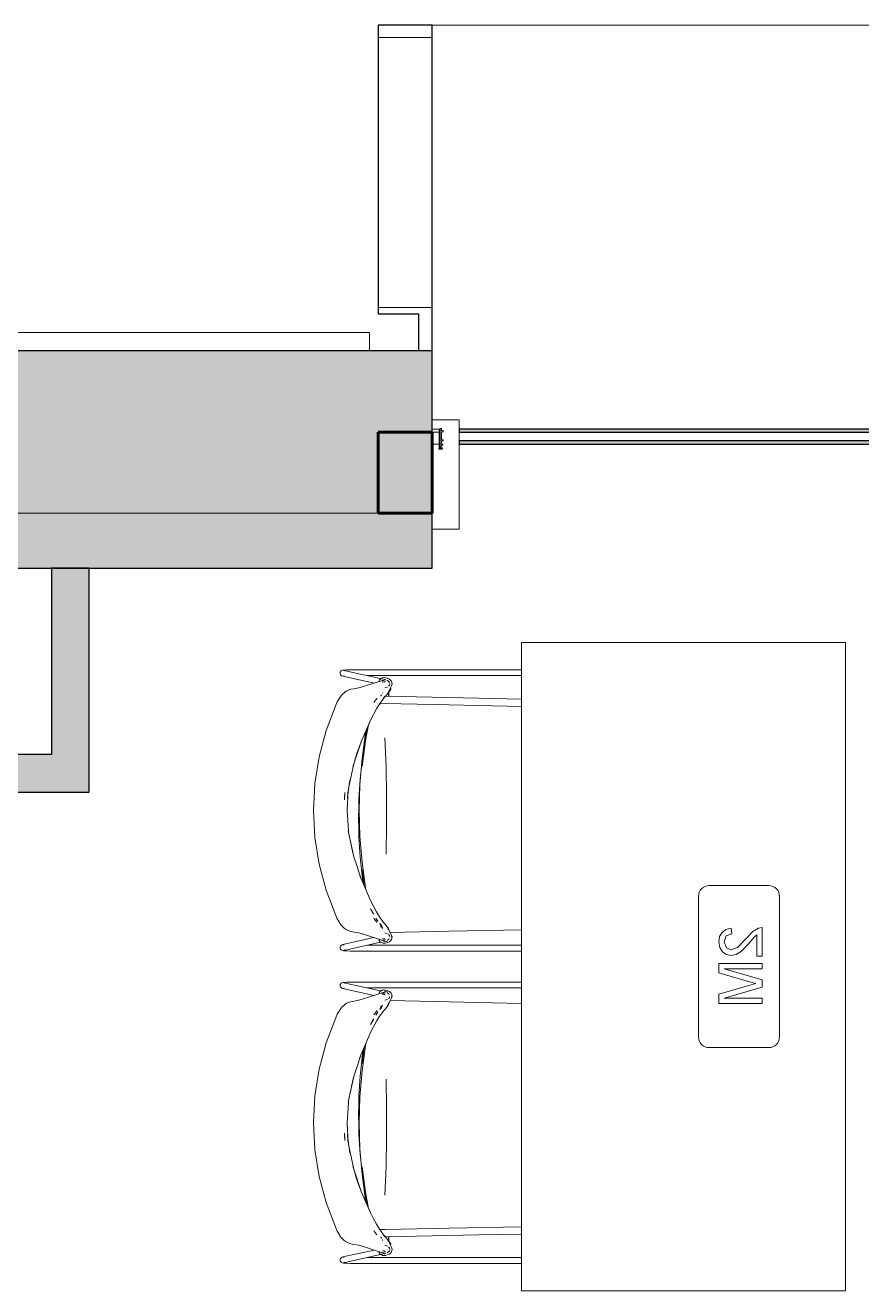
# Model space of a CAD drawing. Header units: millimetres. Extents: x 79795 to 317870, y -36033 to 97293.
# Drawn here: x 189906 to 191454, y 32907 to 35250 of the extents above; entities that cross this region are included whole.
import ezdxf

# ---------------------------------------------------------------- set-up
doc = ezdxf.new("R2010")
doc.units = ezdxf.units.MM
doc.header["$MEASUREMENT"] = 0
for name, color, linetype, lineweight in [('CSM-STL-XX-ZZ-M3-A-XXXX-00001_detached _19_04_21__rvt-1-Level 4$0$A-DETL-GENF', 7, 'CONTINUOUS', 9), ('CSM-STL-XX-ZZ-M3-A-XXXX-00001_detached _19_04_21__rvt-1-Level 4$0$A-GLAZ', 7, 'CONTINUOUS', 9), ('CSM-STL-XX-ZZ-M3-A-XXXX-00001_detached _19_04_21__rvt-1-Level 4$0$A-GLAZ-CURT', 7, 'CONTINUOUS', 9), ('CSM-STL-XX-ZZ-M3-A-XXXX-00001_detached _19_04_21__rvt-1-Level 4$0$A-GLAZ-CWMG', 7, 'CONTINUOUS', 9), ('CSM-STL-XX-ZZ-M3-A-XXXX-00001_detached _19_04_21__rvt-1-Level 4$0$A-WALL', 7, 'CONTINUOUS', 9), ('CSM-STL-XX-ZZ-M3-A-XXXX-00001_detached _19_04_21__rvt-1-Level 4$0$A-WALL-PATT', 7, 'CONTINUOUS', 9), ('CSM-STL-XX-ZZ-M3-A-XXXX-00001_detached _19_04_21__rvt-1-Level 4$0$I-WALL', 7, 'CONTINUOUS', 9), ('CSM-STL-XX-ZZ-M3-A-XXXX-00001_detached _19_04_21__rvt-1-Level 4$0$S-COLS-SYMB', 171, 'CONTINUOUS', 70), ('G-IMPT', 8, 'CONTINUOUS', 9), ('I-FURN', 8, 'CONTINUOUS', 9)]:
    doc.layers.add(name, color=color, linetype=linetype, lineweight=lineweight)

msp = doc.modelspace()

# ---------------------------------------------------------------- hatches: boundary and pattern name
at = {"layer": 'CSM-STL-XX-ZZ-M3-A-XXXX-00001_detached _19_04_21__rvt-1-Level 4$0$A-GLAZ'}
h = msp.add_hatch(dxfattribs=at)
h.set_pattern_fill('FP_30', color=256, style=0, pattern_type=2)
h.set_pattern_definition([(0, (147271.8, -12772.7), (0, 500), []), (90, (147271.8, -12772.7), (-500, 3e-14), [])])
h.paths.add_polyline_path([(196942.8, 34647.3), (196967.8, 34647.3), (196967.8, 34716.3), (197042.8, 34716.3), (197042.8, 35250.3), (196942.8, 35250.3)], flags=0)
h.paths.add_polyline_path([(190633.8, 34647.3), (190658.8, 34647.3), (190658.8, 35250.3), (190558.8, 35250.3), (190558.8, 34716.3), (190633.8, 34716.3)], flags=0)
at = {"layer": 'CSM-STL-XX-ZZ-M3-A-XXXX-00001_detached _19_04_21__rvt-1-Level 4$0$A-GLAZ-CURT'}
h = msp.add_hatch(color=256, dxfattribs=at)
h.paths.add_polyline_path([(190708.8, 34474.8), (192599.8, 34474.8), (192599.8, 34480.8), (190708.8, 34480.8)], flags=0)
h.paths.add_polyline_path([(191475.9, 34496.8), (192599.8, 34496.8), (192599.8, 34502.8), (190708.8, 34502.8), (190708.8, 34496.8), (190877.9, 34496.8)], flags=0)
at = {"layer": 'CSM-STL-XX-ZZ-M3-A-XXXX-00001_detached _19_04_21__rvt-1-Level 4$0$A-WALL-PATT'}
h = msp.add_hatch(color=256, dxfattribs=at)
h.paths.add_polyline_path([(230840.8, 34347.3), (230840.8, 34647.3), (229692.8, 34647.3), (229692.8, 34347.3), (229746.4, 34347.3)], flags=0)
h.paths.add_polyline_path([(218948.8, 34347.3), (220908.8, 34347.3), (220908.8, 34647.3), (202317.8, 34647.3), (202317.8, 34347.3), (218537.2, 34347.3)], flags=0)
h.paths.add_polyline_path([(200283.7, 34347.3), (200283.7, 34647.3), (196942.8, 34647.3), (196942.8, 34347.3), (199847.5, 34347.3)], flags=0)
h.paths.add_polyline_path([(190658.8, 34347.3), (190658.8, 34647.3), (187318, 34647.3), (187318, 34347.3), (190578.9, 34347.3)], flags=0)
h.paths.add_polyline_path([(185283.8, 34347.3), (185283.8, 34647.3), (166692.8, 34647.3), (166692.8, 34347.3), (184300.1, 34347.3)], flags=0)
h.paths.add_polyline_path([(157908.8, 34347.3), (157908.8, 34647.3), (156460.8, 34647.3), (156460.8, 34347.3), (157391.2, 34347.3)], flags=0)
h = msp.add_hatch(color=256, dxfattribs=at)
h.paths.add_polyline_path([(197612, 34245.3), (197612, 34347.3), (196942.8, 34347.3), (196942.8, 34245.3)], flags=0)
h.paths.add_polyline_path([(190658.8, 34245.3), (190658.8, 34347.3), (187318, 34347.3), (187318, 34245.3), (190578.9, 34245.3)], flags=0)
h.paths.add_polyline_path([(185283.8, 34245.3), (185283.8, 34347.3), (176931.2, 34347.3), (176931.2, 34245.3), (184300.1, 34245.3)], flags=0)
for points in [[(190024.4, 33830.3), (190024.4, 34245.3), (189954.4, 34245.3), (189954.4, 33830.3)], [(189954.4, 33830.3), (189954.4, 33900.3), (189273.8, 33900.3), (189273.8, 33830.3)]]:
    msp.add_hatch(color=256, dxfattribs=at).paths.add_polyline_path(points, flags=0)

# ---------------------------------------------------------------- linework, layer by layer
at = {"layer": 'CSM-STL-XX-ZZ-M3-A-XXXX-00001_detached _19_04_21__rvt-1-Level 4$0$A-DETL-GENF'}
for p, q in [((190671.8, 34502.3), (190673.8, 34468.3)), ((190673.8, 34502.3), (190671.8, 34468.3)), ((190671.8, 34502.3), (190673.8, 34502.3)), ((190671.8, 34468.3), (190671.8, 34502.3)), ((190673.8, 34468.3), (190673.8, 34503.3)), ((190673.8, 34502.3), (190673.8, 34468.3)), ((190674.3, 34503.8), (190675.8, 34503.8)), ((190676.3, 34503.3), (190676.3, 34500.3)), ((190676.3, 34497.3), (190676.3, 34483.3)), ((190676.8, 34499.8), (190679.2, 34499.8)), ((190679.2, 34497.8), (190676.8, 34497.8)), ((190679.4, 34499.6), (190679.4, 34498)), ((190671.6, 34466.6), (190673.3, 34467.3)), ((190673.8, 34468.3), (190671.8, 34468.3)), ((190675.9, 34465.3), (190671.9, 34465.3)), ((190675, 34467.4), (190674.8, 34467.3)), ((190675, 34466.5), (190676.1, 34466.5)), ((190676.3, 34472.4), (190675.3, 34467.7)), ((190676.3, 34480.3), (190676.3, 34475.3)), ((190676.8, 34482.8), (190678.9, 34482.8)), ((190678.9, 34480.8), (190676.8, 34480.8)), ((190676.8, 34474.8), (190678.8, 34474.8)), ((190678.8, 34472.8), (190676.8, 34472.8)), ((190676.9, 34467.3), (190676.9, 34467.8)), ((190677.1, 34468), (190677.9, 34468)), ((190678.1, 34467.8), (190678.1, 34467)), ((190679, 34474.6), (190679, 34473)), ((190679.1, 34482.6), (190679.1, 34481))]:
    msp.add_line(p, q, dxfattribs=at)
for centre, radius, start, end in [((190674.3, 34503.3), 0.5, 90, 180), ((190675.8, 34503.3), 0.5, 0, 90), ((190676.8, 34500.3), 0.5, 180, 270), ((190676.8, 34497.3), 0.5, 90, 180), ((190679.2, 34499.6), 0.2, 359, 90), ((190679.2, 34498), 0.2, 270, 359), ((190671.9, 34466), 0.65, 115, 270), ((190672.8, 34468.2), 1, 295, 359.9999), ((190675, 34466.9), 0.4, 114.9999, 270), ((190674.8, 34467.8), 0.5, 294.9999, 347.698), ((190675.9, 34468.3), 3, 270, 327.6077), ((190676.1, 34467.3), 0.8, 270, 0), ((190676.8, 34483.3), 0.5, 180, 270), ((190676.8, 34480.3), 0.5, 90, 180), ((190676.8, 34475.3), 0.5, 180, 270), ((190676.8, 34472.3), 0.5, 90, 167.698), ((190677.1, 34467.8), 0.2, 90, 180), ((190677.9, 34467.8), 0.2, 0, 90), ((190678.2, 34466.8), 0.2, 327.6077, 90.0001), ((190678.8, 34474.6), 0.2, 359, 90), ((190678.8, 34473), 0.2, 270, 359), ((190678.9, 34482.6), 0.2, 359, 90), ((190678.9, 34481), 0.2, 270, 359)]:
    msp.add_arc(centre, radius, start, end, dxfattribs=at)
at = {"layer": 'CSM-STL-XX-ZZ-M3-A-XXXX-00001_detached _19_04_21__rvt-1-Level 4$0$A-GLAZ', "lineweight": 30}
for p, q in [((190558.8, 35250.3), (190558.8, 34716.3)), ((190658.8, 35250.3), (190558.8, 35250.3)), ((190658.8, 34647.3), (190658.8, 35250.3)), ((190558.8, 34716.3), (190633.8, 34716.3)), ((190633.8, 34716.3), (190633.8, 34647.3))]:
    msp.add_line(p, q, dxfattribs=at)
at = {"layer": 'CSM-STL-XX-ZZ-M3-A-XXXX-00001_detached _19_04_21__rvt-1-Level 4$0$A-GLAZ'}
for p, q in [((192686.8, 35250.3), (190658.8, 35250.3)), ((190658.8, 34497.3), (190671.8, 34497.3))]:
    msp.add_line(p, q, dxfattribs=at)
at = {"layer": 'CSM-STL-XX-ZZ-M3-A-XXXX-00001_detached _19_04_21__rvt-1-Level 4$0$A-GLAZ-CURT', "lineweight": 20}
for p, q in [((190542.9, 34681.3), (187808.8, 34681.3)), ((190542.9, 34647.3), (190542.9, 34681.3)), ((187808.8, 34647.3), (190542.9, 34647.3))]:
    msp.add_line(p, q, dxfattribs=at)
at = {"layer": 'CSM-STL-XX-ZZ-M3-A-XXXX-00001_detached _19_04_21__rvt-1-Level 4$0$A-GLAZ-CURT', "lineweight": 30}
for p, q in [((192599.8, 34502.8), (190708.8, 34502.8)), ((190708.8, 34502.8), (190708.8, 34496.8)), ((190708.8, 34496.8), (192599.8, 34496.8)), ((192599.8, 34480.8), (190708.8, 34480.8)), ((190708.8, 34480.8), (190708.8, 34474.8)), ((190708.8, 34474.8), (192599.8, 34474.8))]:
    msp.add_line(p, q, dxfattribs=at)
at = {"layer": 'CSM-STL-XX-ZZ-M3-A-XXXX-00001_detached _19_04_21__rvt-1-Level 4$0$A-GLAZ-CWMG', "lineweight": 20, "extrusion": (0, 0, -1)}
for p, q in [((190708.8, 34519.8), (190658.8, 34519.8)), ((190658.8, 34519.8), (190658.8, 34502.8)), ((190708.8, 34317.3), (190708.8, 34519.8)), ((190658.8, 34502.8), (190671.8, 34502.8)), ((190671.8, 34502.8), (190671.8, 34474.8)), ((190671.8, 34474.8), (190658.8, 34474.8)), ((190658.8, 34474.8), (190658.8, 34317.3)), ((190658.8, 34317.3), (190708.8, 34317.3))]:
    msp.add_line(p, q, dxfattribs=at)
at = {"layer": 'CSM-STL-XX-ZZ-M3-A-XXXX-00001_detached _19_04_21__rvt-1-Level 4$0$A-WALL', "lineweight": 30}
for p, q in [((190658.8, 34647.3), (187318, 34647.3)), ((190658.8, 34347.3), (190658.8, 34647.3))]:
    msp.add_line(p, q, dxfattribs=at)
at = {"layer": 'CSM-STL-XX-ZZ-M3-A-XXXX-00001_detached _19_04_21__rvt-1-Level 4$0$A-WALL'}
msp.add_line((187318, 34347.3), (190658.8, 34347.3), dxfattribs=at)
at = {"layer": 'CSM-STL-XX-ZZ-M3-A-XXXX-00001_detached _19_04_21__rvt-1-Level 4$0$I-WALL'}
msp.add_line((190658.8, 34347.3), (187318, 34347.3), dxfattribs=at)
at = {"layer": 'CSM-STL-XX-ZZ-M3-A-XXXX-00001_detached _19_04_21__rvt-1-Level 4$0$I-WALL', "lineweight": 30}
for p, q in [((190658.8, 34245.3), (190658.8, 34347.3)), ((187318, 34245.3), (190658.8, 34245.3)), ((189954.4, 34245.3), (189954.4, 33900.3)), ((190024.4, 34245.3), (189954.4, 34245.3)), ((190024.4, 33830.3), (190024.4, 34245.3)), ((189954.4, 33900.3), (189343.8, 33900.3)), ((189273.8, 33830.3), (189954.4, 33830.3)), ((189954.4, 33830.3), (190024.4, 33830.3))]:
    msp.add_line(p, q, dxfattribs=at)
at = {"layer": 'CSM-STL-XX-ZZ-M3-A-XXXX-00001_detached _19_04_21__rvt-1-Level 4$0$S-COLS-SYMB', "lineweight": 60}
for p, q in [((190558.8, 34497.3), (190658.8, 34497.3)), ((190558.8, 34347.3), (190558.8, 34497.3)), ((190658.8, 34347.3), (190658.8, 34497.3)), ((190558.8, 34347.3), (190658.8, 34347.3))]:
    msp.add_line(p, q, dxfattribs=at)
at = {"layer": 'G-IMPT'}
for p, q in [((190488.6, 34050.3), (190488.9, 34052.9)), ((190488.6, 34050.3), (190489.3, 34048.1)), ((190490.4, 34055.1), (190488.9, 34052.9)), ((190489.6, 34047.8), (190489.3, 34048.1)), ((190489.6, 34047.8), (190491.4, 34046)), ((190492.8, 34056.3), (190490.4, 34055.1)), ((190491.4, 34046), (190491.1, 34046.3)), ((190493.9, 34045.2), (190491.4, 34046)), ((190495.2, 34056.6), (190492.8, 34056.3)), ((190496.2, 34045.9), (190493.7, 34045.4)), ((190496, 34045.8), (190493.7, 34045.4)), ((190493.9, 34045.2), (190551.5, 34032.3)), ((190500.4, 34056.9), (190495.2, 34056.6)), ((190568.4, 34039.6), (190495.5, 34056)), ((190495.5, 34056), (190497.6, 34055)), ((190497.4, 34055.2), (190497.6, 34055)), ((190507.6, 34057.1), (190500.4, 34056.9)), ((190507.6, 34057.1), (190513.9, 34057.1)), ((190824.4, 34057.1), (190513.9, 34057.1)), ((190824.4, 34046.2), (190539, 34046.2)), ((190503.4, 34019.1), (190508.3, 34020.9)), ((190514.3, 34022), (190508.3, 34020.9)), ((190514.3, 34022), (190523.6, 34023.6)), ((190523.6, 34023.6), (190529.2, 34025.3)), ((190541.2, 34029.1), (190529.2, 34025.3)), ((190553.6, 34033), (190541.2, 34029.1)), ((190565.4, 34036.8), (190553.6, 34033)), ((190560.4, 34036.2), (190561.6, 34038.6)), ((190560.4, 34036.1), (190561.6, 34038.6)), ((190561.5, 34038.4), (190560.4, 34036.1)), ((190560.4, 34036.2), (190560.4, 34036.1)), ((190561.5, 34038.4), (190561.6, 34038.6)), ((190563.4, 34040.5), (190561.6, 34038.6)), ((190563.4, 34040.5), (190563.7, 34040.7)), ((190566.6, 34042.1), (190563.7, 34040.7)), ((190572.9, 34038.6), (190564.7, 34036.6)), ((190570.6, 34038.5), (190564.7, 34036.6)), ((190565.4, 34036.8), (190572.9, 34038.6)), ((190566.9, 34042.2), (190566.6, 34042.1)), ((190566.9, 34042.2), (190568.6, 34042.5)), ((190567, 34034.7), (190567.7, 34036.1)), ((190572.8, 34035.5), (190567.3, 34033.9)), ((190569.4, 34037.9), (190568, 34036.4)), ((190568.3, 34037.7), (190571.5, 34039.2)), ((190568.3, 34037.7), (190570.6, 34038.5)), ((190572.6, 34042.3), (190568.6, 34042.5)), ((190569.4, 34037.9), (190571.5, 34039.2)), ((190571.9, 34038.8), (190569.9, 34039.3)), ((190570.5, 34034.2), (190571.5, 34035.2)), ((190570.5, 34034.2), (190571.1, 34034.9)), ((190572.8, 34035.5), (190570.7, 34034.5)), ((190571.5, 34035.2), (190570.7, 34034.5)), ((190576.2, 34025), (190571.4, 34023.7)), ((190572.6, 34042.3), (190575.8, 34041.3)), ((190575.4, 34037.6), (190577.1, 34036.8)), ((190580.1, 34039.9), (190575.8, 34041.3)), ((190575.9, 34037.3), (190577.1, 34036.8)), ((190579.9, 34033.9), (190577.7, 34036.5)), ((190579.8, 34028.3), (190578.1, 34026.4)), ((190578.4, 34015.8), (190580.6, 34020.6)), ((190578.9, 34034.9), (190580.1, 34033.3)), ((190578.9, 34034.9), (190579.3, 34034.4)), ((190580.1, 34033.3), (190579.3, 34034.4)), ((190584, 34027.1), (190579.6, 34018.6)), ((190580.6, 34020.6), (190579.6, 34018.6)), ((190579.8, 34028.3), (190580.1, 34028.8)), ((190580.1, 34039.9), (190583.2, 34036.7)), ((190580.1, 34028.8), (190580.5, 34030.8)), ((190580.6, 34031.4), (190580.5, 34030.8)), ((190583.2, 34036.7), (190583.7, 34035.3)), ((190583.7, 34035.3), (190584.8, 34031.1)), ((190584, 34027.1), (190584.8, 34031.1)), ((190480.6, 33991.3), (190483.4, 33997.7)), ((190483.4, 33997.7), (190486.6, 34003.3)), ((190486.8, 34003.6), (190486.6, 34003.3)), ((190486.8, 34003.6), (190490.2, 34008.4)), ((190490.2, 34008.4), (190491.9, 34010.5)), ((190493.7, 34012.4), (190491.9, 34010.5)), ((190496.2, 34014.6), (190493.7, 34012.4)), ((190498.1, 34016.1), (190496.2, 34014.6)), ((190498.1, 34016.1), (190498.5, 34016.4)), ((190498.5, 34016.4), (190501.1, 34017.9)), ((190503.4, 34019.1), (190501.1, 34017.9)), ((190556.5, 34003.9), (190551.2, 33996.6)), ((190556.8, 34004.4), (190556.5, 34003.9)), ((190566.2, 34000.3), (190560.7, 33993)), ((190563.8, 34008.3), (190564.2, 34008.9)), ((190565.3, 34010.5), (190564.2, 34008.9)), ((190571.3, 34008.1), (190565.7, 33999.8)), ((190569.2, 34004.1), (190565.7, 33999.8)), ((190571.3, 34008.1), (190566.2, 34000.3)), ((190567, 34013.6), (190567.5, 34015)), ((190569.2, 34004.1), (190572.1, 34007.3)), ((190576.4, 34012.7), (190572.1, 34007.3)), ((190572.5, 34008.3), (190745.4, 34004.4)), ((190578.4, 34015.8), (190576.4, 34012.7)), ((190578.2, 34015.4), (190578.5, 34008.1)), ((190578.2, 34015.4), (190578.5, 34008.1)), ((190578.9, 34008.4), (190578.6, 34016.2)), ((190824.4, 34002.8), (190745.4, 34004.4)), ((190463, 33944.4), (190480.6, 33991.3)), ((190550.4, 33974.3), (190545.2, 33963.7)), ((190550.4, 33974.3), (190555.9, 33984.8)), ((190555.9, 33984.8), (190561.3, 33993.7)), ((190560.7, 33993.5), (190563.6, 33994.2)), ((190560.7, 33993), (190561.3, 33993.7)), ((190563.6, 33994.2), (190571.9, 33994.6)), ((190571.9, 33994.6), (190690.8, 33991.9)), ((190824.4, 33989.2), (190690.8, 33991.9)), ((190527.9, 33923.7), (190545.1, 33963.7)), ((190535.8, 33925.4), (190541.5, 33955.3)), ((190541.5, 33955.2), (190535.9, 33925.5)), ((190541, 33954.4), (190545.1, 33963.7)), ((190541, 33954.4), (190545.2, 33963.7)), ((190450, 33896), (190463, 33944.4)), ((190530.1, 33929.5), (190527.9, 33923.7)), ((190530.1, 33929.5), (190527.9, 33923.8)), ((190529.2, 33892.6), (190535.6, 33939.9)), ((190535.7, 33933.6), (190529.8, 33894.4)), ((190535.6, 33939.9), (190536.2, 33943.1)), ((190535.7, 33933.6), (190538.6, 33948.7)), ((190571.5, 33930.8), (190573.6, 33877.6)), ((190527.9, 33923.7), (190513.8, 33882.6)), ((190527.9, 33923.8), (190519.9, 33902.3)), ((190527.9, 33923.7), (190519.9, 33902.3)), ((190529.4, 33878.2), (190535.9, 33925.5)), ((190535.8, 33925.4), (190529.4, 33878.2)), ((190450, 33896), (190441.9, 33846.6)), ((190504.5, 33840.1), (190513.8, 33882.6)), ((190513.8, 33882.6), (190512.4, 33877.4)), ((190512.4, 33877.4), (190513.9, 33882.6)), ((190513.8, 33882.6), (190519.9, 33902.3)), ((190519.9, 33902.3), (190513.9, 33882.6)), ((190525.4, 33844.8), (190529.2, 33892.6)), ((190529.8, 33894.4), (190525.7, 33854.7)), ((190574.6, 33823.7), (190573.6, 33877.6)), ((190439.3, 33796.7), (190441.9, 33846.6)), ((190501.5, 33796.7), (190503.8, 33833.6)), ((190504.5, 33840.1), (190502.1, 33818.4)), ((190504.5, 33840.1), (190503.2, 33828.7)), ((190504.9, 33839.8), (190503.2, 33828.7)), ((190503.8, 33833.6), (190503.2, 33828.7)), ((190507, 33853.8), (190504.9, 33839.8)), ((190507, 33853.8), (190505.7, 33846.7)), ((190525.7, 33854.7), (190523.6, 33817.6)), ((190525.4, 33844.8), (190524.4, 33820.8)), ((190497.3, 33829.8), (190496.6, 33816.2)), ((190496.7, 33819.6), (190497.3, 33829.8)), ((190502.1, 33818.4), (190503.2, 33828.7)), ((190523.6, 33817.6), (190523.2, 33801.3)), ((190524.4, 33820.8), (190524.1, 33796.7)), ((190574.6, 33823.7), (190574.6, 33769.7)), ((190439.3, 33796.7), (190441.9, 33746.8)), ((190501.5, 33796.7), (190501.6, 33804.1)), ((190501.5, 33796.7), (190501.6, 33804.1)), ((190503.9, 33759.7), (190501.5, 33796.7)), ((190523.2, 33801.3), (190522.8, 33782.5)), ((190524.1, 33796.7), (190524.4, 33772.6)), ((190523.2, 33763.6), (190522.8, 33782.5)), ((190523.2, 33763.6), (190523.6, 33747.3)), ((190525.4, 33748.6), (190524.4, 33772.6)), ((190573.6, 33715.7), (190574.6, 33769.7)), ((190450, 33697.4), (190441.9, 33746.8)), ((190503.8, 33759.7), (190504.9, 33753.4)), ((190503.8, 33759.7), (190504.2, 33756.5)), ((190503.9, 33759.7), (190504.4, 33754.4)), ((190513.8, 33710.8), (190504.5, 33753.3)), ((190511.9, 33717.9), (190504.5, 33753.3)), ((190504.9, 33753.4), (190511.9, 33717.9)), ((190525.7, 33710.3), (190523.6, 33747.3)), ((190529.2, 33700.7), (190525.4, 33748.6)), ((190513.8, 33710.8), (190511.9, 33717.9)), ((190511.9, 33717.9), (190514.1, 33710.9)), ((190463, 33649), (190450, 33697.4)), ((190519.3, 33694.7), (190514.1, 33710.9)), ((190519.3, 33694.7), (190527.9, 33669.6)), ((190525.7, 33710.3), (190529.8, 33670.5)), ((190529.2, 33700.7), (190535.6, 33653.5)), ((190527.9, 33669.6), (190525.3, 33676.1)), ((190545.2, 33629.7), (190525.3, 33676.1)), ((190533.4, 33657.1), (190529.4, 33686.7)), ((190533.4, 33657), (190529.4, 33686.7)), ((190530.9, 33662.9), (190529.8, 33670.5)), ((190463, 33649), (190480.5, 33602.2)), ((190535.6, 33653.5), (190536.1, 33650.8)), ((190545.2, 33629.7), (190550.4, 33619.1)), ((190480.5, 33602.2), (190483.4, 33595.7)), ((190550.7, 33604.3), (190545.2, 33614.7)), ((190545.2, 33614.7), (190550.2, 33605.2)), ((190550.7, 33604.3), (190550.2, 33605.2)), ((190550.4, 33619.1), (190555.9, 33608.6)), ((190561.3, 33599.7), (190555.9, 33608.6)), ((190566.2, 33593.1), (190560.7, 33600.4)), ((190561.3, 33599.7), (190560.7, 33600.4)), ((190486.6, 33590.1), (190483.4, 33595.7)), ((190486.6, 33590.1), (190486.8, 33589.8)), ((190490.2, 33584.9), (190486.8, 33589.8)), ((190490.2, 33584.9), (190491.9, 33582.9)), ((190493.7, 33581), (190491.9, 33582.9)), ((190493.7, 33581), (190494.3, 33580.5)), ((190496.2, 33578.8), (190494.3, 33580.5)), ((190498.1, 33577.3), (190496.2, 33578.8)), ((190502.4, 33574.8), (190498.1, 33577.3)), ((190498.1, 33577.3), (190498.5, 33577)), ((190498.1, 33577.3), (190503.4, 33574.3)), ((190498.5, 33577), (190501.1, 33575.5)), ((190501.1, 33575.5), (190503.4, 33574.3)), ((190502.4, 33574.8), (190503.4, 33574.3)), ((190551.2, 33596.8), (190556.5, 33589.5)), ((190558.7, 33591.5), (190554.7, 33597.4)), ((190554.7, 33597.4), (190556, 33595.5)), ((190558.7, 33591.5), (190556, 33595.5)), ((190556.8, 33589), (190556.5, 33589.5)), ((190562.3, 33586.7), (190561.9, 33587.3)), ((190564, 33584.2), (190561.9, 33587.3)), ((190562.3, 33586.7), (190564, 33584.2)), ((190565.5, 33580), (190563.3, 33582.4)), ((190565.6, 33582.3), (190563.8, 33585.1)), ((190564.2, 33584.5), (190563.8, 33585.1)), ((190565.6, 33582.3), (190564.2, 33584.5)), ((190565.6, 33582.3), (190565.3, 33582.9)), ((190567.2, 33579.1), (190565.3, 33582.9)), ((190565.6, 33582.3), (190567.2, 33579.1)), ((190566.2, 33593.1), (190569.2, 33589.3)), ((190566.3, 33578.8), (190567.1, 33577.6)), ((190572.1, 33586.1), (190569.2, 33589.3)), ((190576.4, 33580.7), (190572.1, 33586.1)), ((190576.6, 33579.4), (190574.3, 33583.1)), ((190574.3, 33583.1), (190579.1, 33574.8)), ((190578.4, 33577.6), (190576.4, 33580.7)), ((190576.6, 33579.4), (190579.1, 33574.8)), ((190578.4, 33577.6), (190580.9, 33571.5)), ((190690.8, 33573), (190824.4, 33575.7)), ((190551.3, 33561.1), (190493.9, 33548.2)), ((190495.5, 33537.4), (190563.7, 33552.7)), ((190508.3, 33572.5), (190503.4, 33574.3)), ((190514.4, 33571.4), (190508.3, 33572.5)), ((190523.6, 33569.8), (190514.4, 33571.4)), ((190523.6, 33569.8), (190529.2, 33568.1)), ((190529.2, 33568.1), (190541.2, 33564.2)), ((190541.2, 33564.2), (190562.3, 33557.5)), ((190560.4, 33557.2), (190560.4, 33557.3)), ((190560.4, 33557.2), (190561.5, 33554.9)), ((190561.5, 33554.9), (190561.6, 33554.7)), ((190563.7, 33552.7), (190561.6, 33554.7)), ((190561.9, 33554.5), (190563.4, 33552.8)), ((190561.9, 33554.5), (190563.7, 33552.7)), ((190570.6, 33554.9), (190562.3, 33557.5)), ((190566.9, 33551.2), (190563.4, 33552.8)), ((190563.4, 33552.8), (190566.6, 33551.2)), ((190563.4, 33552.8), (190563.7, 33552.7)), ((190566.9, 33551.2), (190563.7, 33552.7)), ((190572.9, 33554.8), (190564.8, 33556.8)), ((190564.8, 33556.8), (190566, 33556.5)), ((190572.9, 33554.8), (190566, 33556.5)), ((190566.9, 33551.2), (190566.6, 33551.2)), ((190566.9, 33551.2), (190568.6, 33550.9)), ((190572.8, 33557.9), (190567.3, 33559.5)), ((190569.4, 33555.5), (190567.7, 33557.3)), ((190571.5, 33554.1), (190568.3, 33555.7)), ((190576.2, 33553.3), (190568.3, 33555.7)), ((190571.5, 33554.1), (190569.4, 33555.5)), ((190572.6, 33551.1), (190569.8, 33551)), ((190569.9, 33554.1), (190571.8, 33554.6)), ((190571.5, 33558.2), (190570.1, 33559.6)), ((190570.1, 33559.6), (190571, 33558.5)), ((190571.5, 33558.2), (190570.4, 33559.1)), ((190572.8, 33557.9), (190570.4, 33559.1)), ((190576.2, 33553.3), (190570.6, 33554.9)), ((190576.2, 33568.3), (190571.4, 33569.7)), ((190575.8, 33552.1), (190572.6, 33551.1)), ((190577.1, 33556.5), (190575.5, 33555.8)), ((190575.8, 33552.1), (190580.1, 33553.5)), ((190575.9, 33556.1), (190577.1, 33556.5)), ((190579.6, 33559.1), (190577.6, 33556.8)), ((190579.8, 33565.1), (190578.3, 33566.8)), ((190579.8, 33565.1), (190580.3, 33564.2)), ((190583.2, 33556.7), (190580.1, 33553.5)), ((190580.4, 33562.6), (190580.3, 33564.2)), ((190583.9, 33565.5), (190580.9, 33571.5)), ((190581.4, 33570.5), (190690.8, 33573)), ((190583.7, 33558), (190583.2, 33556.7)), ((190584.8, 33562.3), (190583.6, 33565.9)), ((190584.4, 33560.9), (190583.6, 33565.9)), ((190584.8, 33562.3), (190583.7, 33558)), ((190584.4, 33560.9), (190583.9, 33565.5)), ((190489.3, 33545.3), (190488.6, 33543.1)), ((190488.9, 33540.5), (190488.6, 33543.1)), ((190490.4, 33538.3), (190488.9, 33540.5)), ((190489.3, 33545.3), (190491.1, 33547.1)), ((190492.8, 33537.1), (190490.4, 33538.3)), ((190491.4, 33547.4), (190491.1, 33547.1)), ((190493.9, 33548.2), (190491.4, 33547.4)), ((190492.8, 33537.1), (190495.2, 33536.8)), ((190496.2, 33547.5), (190493.7, 33547.9)), ((190496, 33547.6), (190493.7, 33547.9)), ((190495.2, 33536.8), (190500.4, 33536.5)), ((190495.5, 33537.4), (190497.6, 33538.4)), ((190497.6, 33538.4), (190497.4, 33538.2)), ((190500.4, 33536.5), (190507.6, 33536.3)), ((190513.9, 33536.3), (190507.6, 33536.3)), ((190824.4, 33536.3), (190513.9, 33536.3)), ((190539, 33547.2), (190824.4, 33547.2)), ((190569.8, 33551), (190568.6, 33550.9)), ((190488.9, 33474.6), (190488.6, 33471.9)), ((190489.3, 33469.8), (190488.6, 33471.9)), ((190490.4, 33476.7), (190488.9, 33474.6)), ((190489.3, 33469.8), (190491.1, 33467.9)), ((190492.8, 33477.9), (190490.4, 33476.7)), ((190491.4, 33467.6), (190491.1, 33467.9)), ((190493.9, 33466.8), (190491.4, 33467.6)), ((190492.8, 33477.9), (190495.2, 33478.3)), ((190496.2, 33467.5), (190493.7, 33467.1)), ((190496, 33467.4), (190493.7, 33467.1)), ((190551.3, 33454), (190493.9, 33466.8)), ((190495.2, 33478.3), (190500.4, 33478.6)), ((190495.5, 33477.7), (190563.7, 33462.3)), ((190495.5, 33477.7), (190497.6, 33476.7)), ((190497.6, 33476.7), (190497.4, 33476.9)), ((190500.4, 33478.6), (190507.6, 33478.7)), ((190513.9, 33478.8), (190507.6, 33478.7)), ((190823.3, 33478.8), (190513.9, 33478.8)), ((190539, 33467.9), (190823.3, 33467.9)), ((190541.2, 33450.8), (190562.3, 33457.6)), ((190560.4, 33457.9), (190561.5, 33460.1)), ((190560.4, 33457.9), (190560.4, 33457.7)), ((190561.5, 33460.1), (190561.6, 33460.3)), ((190563.7, 33462.4), (190561.6, 33460.3)), ((190561.9, 33460.6), (190563.7, 33462.4)), ((190561.9, 33460.6), (190563.4, 33462.2)), ((190570.6, 33460.1), (190562.3, 33457.6)), ((190566.9, 33463.9), (190563.4, 33462.2)), ((190563.4, 33462.2), (190566.6, 33463.8)), ((190563.4, 33462.2), (190563.7, 33462.4)), ((190566.9, 33463.9), (190563.7, 33462.4)), ((190572.9, 33460.3), (190564.8, 33458.2)), ((190564.8, 33458.2), (190566, 33458.5)), ((190572.9, 33460.3), (190566, 33458.5)), ((190566.9, 33463.9), (190566.6, 33463.8)), ((190566.8, 33455.9), (190567.7, 33457.8)), ((190566.9, 33463.9), (190568.6, 33464.2)), ((190569.4, 33459.6), (190567.7, 33457.8)), ((190576.2, 33461.7), (190568.3, 33459.4)), ((190571.5, 33460.9), (190568.3, 33459.4)), ((190569.8, 33464.1), (190568.6, 33464.2)), ((190571.5, 33460.9), (190569.4, 33459.6)), ((190572.6, 33463.9), (190569.8, 33464.1)), ((190569.9, 33460.9), (190571.8, 33460.5)), ((190576.2, 33461.7), (190570.6, 33460.1)), ((190575.8, 33462.9), (190572.6, 33463.9)), ((190577.1, 33458.5), (190575.5, 33459.3)), ((190575.8, 33462.9), (190580.1, 33461.6)), ((190575.9, 33459), (190577.1, 33458.5)), ((190579.6, 33456), (190577.6, 33458.2)), ((190583.2, 33458.3), (190580.1, 33461.6)), ((190583.7, 33457), (190583.2, 33458.3)), ((190493.7, 33434), (190491.9, 33432.2)), ((190493.7, 33434), (190494.3, 33434.5)), ((190496.2, 33436.3), (190494.3, 33434.5)), ((190498.1, 33437.8), (190496.2, 33436.3)), ((190498.1, 33437.8), (190503.4, 33440.7)), ((190502.4, 33440.2), (190498.1, 33437.8)), ((190498.1, 33437.8), (190498.5, 33438)), ((190498.5, 33438), (190501.1, 33439.5)), ((190501.1, 33439.5), (190503.4, 33440.7)), ((190502.4, 33440.2), (190503.4, 33440.7)), ((190508.3, 33442.5), (190503.4, 33440.7)), ((190514.4, 33443.7), (190508.3, 33442.5)), ((190523.6, 33445.3), (190514.4, 33443.7)), ((190523.6, 33445.3), (190529.2, 33447)), ((190529.2, 33447), (190541.2, 33450.8)), ((190565.5, 33435), (190563.3, 33432.6)), ((190567.2, 33435.9), (190565.3, 33432.1)), ((190565.6, 33432.7), (190567.2, 33435.9)), ((190572.8, 33457.1), (190567.3, 33455.6)), ((190571.5, 33456.9), (190570.1, 33455.4)), ((190570.1, 33455.4), (190571, 33456.5)), ((190572.8, 33457.1), (190570.4, 33455.9)), ((190571.5, 33456.9), (190570.4, 33455.9)), ((190576.2, 33446.7), (190571.4, 33445.4)), ((190576.4, 33434.4), (190572.1, 33428.9)), ((190574.3, 33432), (190579.1, 33440.3)), ((190576.6, 33435.6), (190574.3, 33432)), ((190578.4, 33437.4), (190576.4, 33434.4)), ((190576.6, 33435.6), (190579.1, 33440.3)), ((190579.8, 33449.9), (190578.3, 33448.3)), ((190578.4, 33437.4), (190580.9, 33443.5)), ((190579.8, 33449.9), (190580.3, 33450.9)), ((190580.4, 33452.4), (190580.3, 33450.9)), ((190583.9, 33449.5), (190580.9, 33443.5)), ((190581.4, 33444.5), (190690.8, 33442)), ((190584.4, 33454.2), (190583.6, 33449.1)), ((190584.8, 33452.8), (190583.6, 33449.1)), ((190584.8, 33452.8), (190583.7, 33457)), ((190584.4, 33454.2), (190583.9, 33449.5)), ((190690.8, 33442), (190824.4, 33439.3)), ((190463, 33366.1), (190480.5, 33412.8)), ((190480.5, 33412.8), (190483.4, 33419.3)), ((190486.6, 33424.9), (190483.4, 33419.3)), ((190486.6, 33424.9), (190486.8, 33425.2)), ((190490.2, 33430.1), (190486.8, 33425.2)), ((190490.2, 33430.1), (190491.9, 33432.2)), ((190550.7, 33410.8), (190545.2, 33400.4)), ((190550.7, 33410.8), (190550.2, 33409.8)), ((190551.2, 33418.3), (190556.5, 33425.6)), ((190558.7, 33423.6), (190554.7, 33417.6)), ((190554.7, 33417.6), (190556, 33419.6)), ((190561.3, 33415.4), (190555.9, 33406.4)), ((190558.7, 33423.6), (190556, 33419.6)), ((190556.8, 33426.1), (190556.5, 33425.6)), ((190566.2, 33422), (190560.7, 33414.6)), ((190561.3, 33415.4), (190560.7, 33414.6)), ((190564, 33430.9), (190561.9, 33427.8)), ((190562.3, 33428.4), (190561.9, 33427.8)), ((190562.3, 33428.4), (190564, 33430.9)), ((190565.6, 33432.7), (190563.8, 33430)), ((190564.2, 33430.5), (190563.8, 33430)), ((190565.6, 33432.7), (190564.2, 33430.5)), ((190565.6, 33432.7), (190565.3, 33432.1)), ((190566.2, 33422), (190569.2, 33425.7)), ((190572.1, 33428.9), (190569.2, 33425.7)), ((190545.2, 33400.4), (190550.2, 33409.8)), ((190545.2, 33385.4), (190550.4, 33396)), ((190550.4, 33396), (190555.9, 33406.4)), ((190463, 33366.1), (190450, 33317.7)), ((190545.2, 33385.4), (190525.3, 33339)), ((190535.6, 33361.6), (190536.1, 33364.2)), ((190519.3, 33320.4), (190527.9, 33345.4)), ((190527.9, 33345.4), (190525.3, 33339)), ((190525.7, 33304.8), (190529.8, 33344.5)), ((190529.2, 33314.3), (190535.6, 33361.6)), ((190533.4, 33358), (190529.4, 33328.3)), ((190533.4, 33358), (190529.4, 33328.3)), ((190530.9, 33352.2), (190529.8, 33344.5)), ((190450, 33317.7), (190441.9, 33268.3)), ((190519.3, 33320.4), (190514.1, 33304.2)), ((190513.8, 33304.2), (190504.5, 33261.7)), ((190511.9, 33297.2), (190504.5, 33261.7)), ((190504.9, 33261.7), (190511.9, 33297.2)), ((190513.8, 33304.2), (190511.9, 33297.2)), ((190511.9, 33297.2), (190514.1, 33304.2)), ((190525.7, 33304.8), (190523.6, 33267.7)), ((190529.2, 33314.3), (190525.4, 33266.5)), ((190573.6, 33299.3), (190574.6, 33245.4)), ((190439.3, 33218.4), (190441.9, 33268.3)), ((190503.9, 33255.3), (190501.5, 33218.4)), ((190503.8, 33255.3), (190504.9, 33261.7)), ((190503.8, 33255.3), (190504.2, 33258.8)), ((190503.9, 33255.3), (190504.3, 33259.5)), ((190523.2, 33251.4), (190522.8, 33232.6)), ((190523.2, 33251.4), (190523.6, 33267.7)), ((190525.4, 33266.5), (190524.4, 33242.4)), ((190523.2, 33213.7), (190522.8, 33232.6)), ((190524.1, 33218.4), (190524.4, 33242.4)), ((190574.6, 33191.3), (190574.6, 33245.4)), ((190439.3, 33218.4), (190441.9, 33168.4)), ((190501.5, 33218.4), (190503.8, 33181.4)), ((190501.5, 33218.4), (190501.6, 33210.9)), ((190501.5, 33218.4), (190501.6, 33210.9)), ((190523.6, 33197.4), (190523.2, 33213.7)), ((190524.4, 33194.3), (190524.1, 33218.4)), ((190497.3, 33185.3), (190496.6, 33198.9)), ((190496.7, 33195.4), (190497.3, 33185.3)), ((190504.5, 33175), (190502.1, 33196.6)), ((190502.1, 33196.6), (190503.2, 33186.3)), ((190503.8, 33181.4), (190503.2, 33186.3)), ((190504.5, 33175), (190503.2, 33186.3)), ((190504.9, 33175.3), (190503.2, 33186.3)), ((190525.7, 33160.4), (190523.6, 33197.4)), ((190525.4, 33170.2), (190524.4, 33194.3)), ((190574.6, 33191.3), (190573.6, 33137.4)), ((190450, 33119.1), (190441.9, 33168.4)), ((190504.5, 33175), (190513.8, 33132.5)), ((190507, 33161.2), (190504.9, 33175.3)), ((190507, 33161.2), (190505.7, 33168.3)), ((190525.4, 33170.2), (190529.2, 33122.4)), ((190529.8, 33120.6), (190525.7, 33160.4)), ((190513.8, 33132.5), (190512.4, 33137.7)), ((190512.4, 33137.7), (190513.9, 33132.5)), ((190527.9, 33091.3), (190513.8, 33132.5)), ((190513.8, 33132.5), (190519.9, 33112.8)), ((190519.9, 33112.8), (190513.9, 33132.5)), ((190535.8, 33089.7), (190529.4, 33136.8)), ((190529.4, 33136.8), (190535.9, 33089.5)), ((190571.5, 33084.2), (190573.6, 33137.4)), ((190450, 33119.1), (190463, 33070.6)), ((190527.9, 33091.3), (190519.9, 33112.8)), ((190527.9, 33091.3), (190519.9, 33112.8)), ((190529.2, 33122.4), (190535.6, 33075.1)), ((190535.7, 33081.4), (190529.8, 33120.6)), ((190530.1, 33085.5), (190527.9, 33091.3)), ((190530.1, 33085.5), (190527.9, 33091.3)), ((190527.9, 33091.3), (190545.1, 33051.3)), ((190535.8, 33089.7), (190541.5, 33059.8)), ((190541.5, 33059.8), (190535.9, 33089.5)), ((190463, 33070.6), (190480.6, 33023.8)), ((190535.6, 33075.1), (190536.2, 33071.9)), ((190535.7, 33081.4), (190538.6, 33066.3)), ((190541, 33060.7), (190545.1, 33051.3)), ((190541, 33060.7), (190545.2, 33051.3)), ((190550.4, 33040.7), (190545.2, 33051.3)), ((190550.4, 33040.7), (190555.9, 33030.3)), ((190480.6, 33023.8), (190483.4, 33017.4)), ((190483.4, 33017.4), (190486.6, 33011.8)), ((190556.5, 33011.1), (190551.2, 33018.5)), ((190555.9, 33030.3), (190561.3, 33021.3)), ((190566.2, 33014.7), (190560.7, 33022.1)), ((190560.7, 33022.1), (190561.3, 33021.3)), ((190560.7, 33021.6), (190563.6, 33020.9)), ((190563.6, 33020.9), (190571.9, 33020.4)), ((190571.3, 33007), (190565.7, 33015.2)), ((190569.2, 33011), (190565.7, 33015.2)), ((190571.3, 33007), (190566.2, 33014.7)), ((190571.9, 33020.4), (190690.8, 33023.1)), ((190824.4, 33025.8), (190690.8, 33023.1)), ((190823.3, 33012.3), (190745.4, 33010.6)), ((190486.8, 33011.5), (190486.6, 33011.8)), ((190486.8, 33011.5), (190490.2, 33006.6)), ((190490.2, 33006.6), (190491.9, 33004.5)), ((190493.7, 33002.7), (190491.9, 33004.5)), ((190496.2, 33000.5), (190493.7, 33002.7)), ((190498.1, 32998.9), (190496.2, 33000.5)), ((190498.1, 32998.9), (190498.5, 32998.7)), ((190498.5, 32998.7), (190501.1, 32997.2)), ((190503.4, 32996), (190501.1, 32997.2)), ((190503.4, 32996), (190508.3, 32994.2)), ((190514.3, 32993.1), (190508.3, 32994.2)), ((190514.3, 32993.1), (190523.6, 32991.4)), ((190523.6, 32991.4), (190529.2, 32989.8)), ((190541.2, 32985.9), (190529.2, 32989.8)), ((190556.8, 33010.7), (190556.5, 33011.1)), ((190563.8, 33006.8), (190564.2, 33006.2)), ((190565.3, 33004.6), (190564.2, 33006.2)), ((190567, 33001.4), (190567.3, 33000.6)), ((190569.2, 33011), (190572.1, 33007.8)), ((190576.2, 32990), (190571.4, 32991.3)), ((190576.4, 33002.4), (190572.1, 33007.8)), ((190572.5, 33006.8), (190745.4, 33010.6)), ((190578.4, 32999.3), (190576.4, 33002.4)), ((190578.2, 33000.6), (190578.5, 33006.9)), ((190578.2, 33000.6), (190578.5, 33006.9)), ((190578.4, 32999.3), (190580.6, 32994.4)), ((190578.9, 33007), (190578.6, 32998.9)), ((190584, 32988), (190579.6, 32996.4)), ((190580.6, 32994.4), (190579.6, 32996.4)), ((190488.6, 32964.8), (190489.3, 32966.9)), ((190489.6, 32967.2), (190489.3, 32966.9)), ((190489.6, 32967.2), (190491.4, 32969.1)), ((190491.4, 32969.1), (190491.1, 32968.8)), ((190493.9, 32969.9), (190491.4, 32969.1)), ((190496.2, 32969.2), (190493.7, 32969.6)), ((190496, 32969.3), (190493.7, 32969.6)), ((190493.9, 32969.9), (190551.5, 32982.7)), ((190568.4, 32975.5), (190495.5, 32959)), ((190823.3, 32968.8), (190539, 32968.8)), ((190553.6, 32982), (190541.2, 32985.9)), ((190565.4, 32978.2), (190553.6, 32982)), ((190560.4, 32978.9), (190560.4, 32979)), ((190561.5, 32976.6), (190560.4, 32979)), ((190560.4, 32979), (190561.6, 32976.4)), ((190560.4, 32978.9), (190561.6, 32976.4)), ((190561.5, 32976.6), (190561.6, 32976.4)), ((190563.4, 32974.5), (190561.6, 32976.4)), ((190563.4, 32974.5), (190563.7, 32974.3)), ((190566.6, 32972.9), (190563.7, 32974.3)), ((190570.6, 32976.6), (190564.7, 32978.4)), ((190572.9, 32976.4), (190564.7, 32978.4)), ((190565.4, 32978.2), (190572.9, 32976.4)), ((190566.9, 32972.8), (190566.6, 32972.9)), ((190566.9, 32972.8), (190568.6, 32972.5)), ((190572.8, 32979.6), (190567.3, 32981.2)), ((190568.3, 32977.3), (190570.6, 32976.6)), ((190568.3, 32977.3), (190571.5, 32975.8)), ((190572.6, 32972.8), (190568.6, 32972.5)), ((190569.4, 32977.1), (190571.5, 32975.8)), ((190571.9, 32976.2), (190569.9, 32975.8)), ((190570.5, 32980.9), (190571.5, 32979.8)), ((190570.5, 32980.9), (190571.1, 32980.1)), ((190572.8, 32979.6), (190570.7, 32980.5)), ((190571.5, 32979.8), (190570.7, 32980.5)), ((190572.6, 32972.8), (190575.8, 32973.8)), ((190575.4, 32977.4), (190577.1, 32978.2)), ((190580.1, 32975.1), (190575.8, 32973.8)), ((190575.9, 32977.8), (190577.1, 32978.2)), ((190579.9, 32981.1), (190577.7, 32978.5)), ((190579.8, 32986.8), (190578.1, 32988.6)), ((190578.9, 32980.1), (190580.1, 32981.7)), ((190578.9, 32980.1), (190579.3, 32980.7)), ((190580.1, 32981.7), (190579.3, 32980.7)), ((190579.8, 32986.8), (190580.1, 32986.2)), ((190580.1, 32986.2), (190580.5, 32984.3)), ((190580.1, 32975.1), (190583.2, 32978.4)), ((190580.6, 32983.7), (190580.5, 32984.3)), ((190583.2, 32978.4), (190583.7, 32979.7)), ((190583.7, 32979.7), (190584.8, 32983.9)), ((190584, 32988), (190584.8, 32983.9)), ((190488.6, 32964.8), (190488.9, 32962.1)), ((190490.4, 32960), (190488.9, 32962.1)), ((190492.8, 32958.8), (190490.4, 32960)), ((190495.2, 32958.4), (190492.8, 32958.8)), ((190500.4, 32958.2), (190495.2, 32958.4)), ((190495.5, 32959), (190497.6, 32960.1)), ((190497.4, 32959.8), (190497.6, 32960.1)), ((190507.6, 32958), (190500.4, 32958.2)), ((190507.6, 32958), (190513.9, 32957.9)), ((190823.3, 32957.9), (190513.9, 32957.9))]:
    msp.add_line(p, q, dxfattribs=at)
at = {"layer": 'I-FURN'}
for p, q in [((190824.4, 34107.5), (190824.4, 32907.4)), ((191424.4, 34107.5), (190824.4, 34107.5)), ((191424.4, 32907.4), (191424.4, 34107.5)), ((190579.9, 34016.9), (190582.4, 34021.9)), ((190579.9, 34016.9), (190580.6, 34020.7)), ((190582.4, 34021.9), (190580.8, 34017.7)), ((190582.4, 34021.9), (190581.5, 34018.6)), ((190582.1, 34019.7), (190581.5, 34018.6)), ((190581.9, 34023.5), (190582.4, 34021.9)), ((190582.4, 34021.9), (190582.1, 34019.7)), ((190582.4, 34020.8), (190582.1, 34019.7)), ((190582.4, 34021.9), (190582.4, 34020.8)), ((190579.9, 34016.9), (190578.9, 34016.7)), ((190579.9, 34016.9), (190579.6, 34018.3)), ((190579.9, 34016.9), (190579.7, 34018.6)), ((190579.9, 34016.9), (190579.8, 34018.9)), ((190579.9, 34016.9), (190580.1, 34019.5)), ((190579.9, 34016.9), (190580.8, 34017.7)), ((190580.8, 34017.7), (190581.5, 34018.6)), ((191282, 33657.5), (191172, 33657.5)), ((191152, 33637.5), (191152, 33377.5)), ((191302, 33377.5), (191302, 33637.5)), ((191202.7, 33576), (191195.6, 33570.8)), ((191212.4, 33578.5), (191202.7, 33576)), ((191213.6, 33568.4), (191212.4, 33578.5)), ((191263.2, 33578.6), (191252.6, 33572.5)), ((191270.1, 33579.7), (191263.2, 33578.6)), ((191270.1, 33527), (191270.1, 33579.7)), ((191191.2, 33562.9), (191189.8, 33552.8)), ((191189.8, 33552.8), (191191.4, 33542.7)), ((191195.6, 33570.8), (191191.2, 33562.9)), ((191199.8, 33553.1), (191203.5, 33564.2)), ((191203.6, 33542.4), (191199.8, 33553.1)), ((191203.5, 33564.2), (191213.6, 33568.4)), ((191240.9, 33560), (191224.2, 33542.6)), ((191252.6, 33572.5), (191240.9, 33560)), ((191245.3, 33550.3), (191255, 33561.9)), ((191255, 33561.9), (191260.1, 33566.4)), ((191260.1, 33566.4), (191260.1, 33527)), ((191191.4, 33542.7), (191196.2, 33534.9)), ((191196.2, 33534.9), (191203.4, 33529.9)), ((191203.4, 33529.9), (191212.2, 33528.2)), ((191212.8, 33538.3), (191203.6, 33542.4)), ((191212.2, 33528.2), (191221.7, 33530)), ((191224.2, 33542.6), (191212.8, 33538.3)), ((191221.7, 33530), (191231.6, 33536)), ((191231.6, 33536), (191245.3, 33550.3)), ((191270.1, 33513.2), (191189.8, 33513.2)), ((191189.8, 33513.2), (191189.8, 33495.9)), ((191260.1, 33527), (191270.1, 33527)), ((191270.1, 33503.1), (191270.1, 33513.2)), ((191189.8, 33495.9), (191246.4, 33479.4)), ((191270.1, 33482.9), (191199.8, 33503.1)), ((191199.8, 33503.1), (191270.1, 33503.1)), ((191270.1, 33469.3), (191270.1, 33482.9)), ((191245.4, 33472.5), (191189.8, 33456.4)), ((191199.8, 33449.1), (191270.1, 33469.3)), ((191258.3, 33476.1), (191245.4, 33472.5)), ((191246.4, 33479.4), (191258.3, 33476.1)), ((191189.8, 33456.4), (191189.8, 33439.1)), ((191189.8, 33439.1), (191270.1, 33439.1)), ((191270.1, 33449.1), (191199.8, 33449.1)), ((191270.1, 33439.1), (191270.1, 33449.1)), ((191172, 33357.5), (191282, 33357.5)), ((190579.9, 32998.1), (190578.6, 32998.4)), ((190579.9, 32998.1), (190579.6, 32996.7)), ((190579.9, 32998.1), (190579.7, 32996.5)), ((190579.9, 32998.1), (190579.8, 32996.1)), ((190579.9, 32998.1), (190580.8, 32997.4)), ((190579.9, 32998.1), (190580.4, 32995.3)), ((190579.9, 32998.1), (190582.4, 32993.1)), ((190579.9, 32998.1), (190580.1, 32995.6)), ((190580.8, 32997.4), (190581.5, 32996.4)), ((190582.4, 32993.1), (190580.8, 32997.4)), ((190582.1, 32995.4), (190581.5, 32996.4)), ((190582.4, 32993.1), (190581.5, 32996.4)), ((190581.9, 32991.5), (190582.4, 32993.1)), ((190582.4, 32994.3), (190582.1, 32995.4)), ((190582.4, 32993.1), (190582.1, 32995.4)), ((190582.4, 32993.1), (190582.4, 32994.3)), ((190824.4, 32907.4), (191424.4, 32907.4))]:
    msp.add_line(p, q, dxfattribs=at)
for centre, start, end in [((191172, 33637.5), 90, 180), ((191282, 33637.5), 0, 90), ((191172, 33377.5), 180, 270), ((191282, 33377.5), 270, 0)]:
    msp.add_arc(centre, 20, start, end, dxfattribs=at)

doc.saveas('drawing.dxf')
